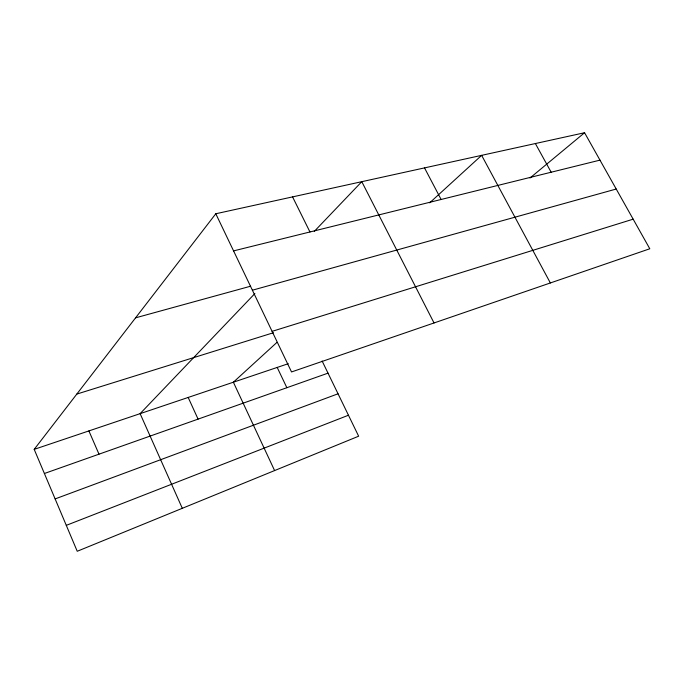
<?xml version="1.0" encoding="UTF-8"?>
<svg xmlns="http://www.w3.org/2000/svg" width="684" height="684" viewBox="0 0 684 684"><rect width="100%" height="100%" fill="white"/><g stroke="black" fill="none" stroke-linecap="round" stroke-linejoin="round"><path stroke-width="1.03" d="M322.113 360.998L358.647 436.204L77.232 551.27L34.2 449.362L215.793 213.759L584.572 132.73L649.8 248.771L291.529 371.951L215.793 213.759M254.884 293.547L140.117 413.649L182.303 508.315M314.272 231.397L361.785 181.679L434.032 322.959M277.011 342.333L233.372 382.211L274.6 470.575M429.663 202.84L481.639 155.345L550.364 282.962M530.006 178.002L584.572 132.73M66.288 525.355L348.455 415.231M55.122 498.918L338.041 393.787M44.392 473.499L328.012 373.148M34.2 449.362L288.272 363.7M272.095 331.355L633.162 219.171M76.813 394.078L273.446 332.732M252.396 290.204L616.224 189.032M135.577 317.838L250.601 286.211M233.569 250.891L599.971 160.133M535.375 143.537L551.167 172.223M424.516 167.896L441.12 199.48M292.564 196.889L309.955 231.97M277.2 367.428L286.861 387.717M188.185 397.447L198.078 419.13M88.894 430.92L99 454.185"/></g></svg>
